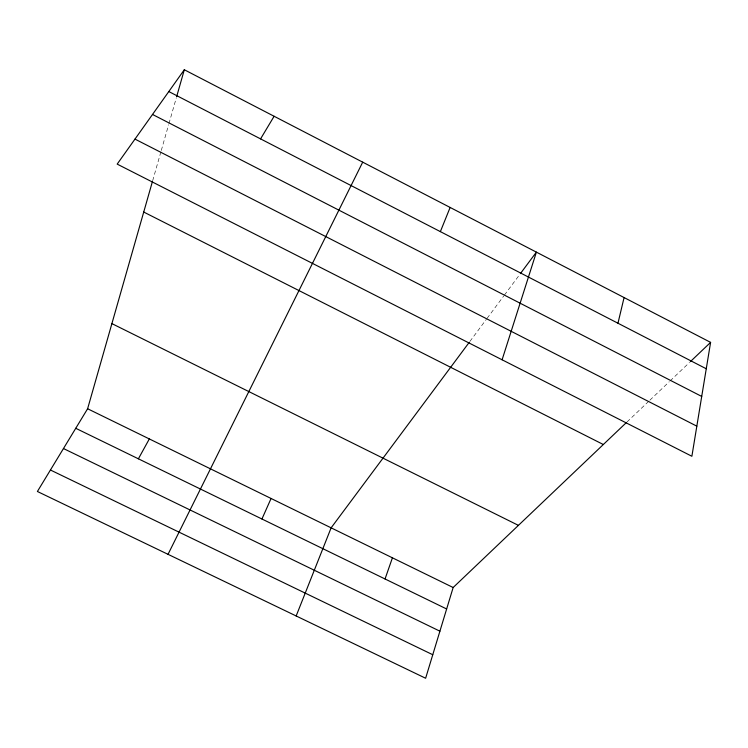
<?xml version="1.0" encoding="UTF-8"?>
<svg xmlns="http://www.w3.org/2000/svg" width="748" height="748" viewBox="0 0 748 748"><rect width="100%" height="100%" fill="white"/><g stroke="black" fill="none" stroke-linecap="round" stroke-linejoin="round"><path stroke-width="0.56" stroke-dasharray="3.74 2.81" d="M152.667 180.707L160.97 151.601M161.288 150.479L168.637 124.701M168.964 123.579L176.322 97.782M469.894 341.443L486.396 319.284M487.079 318.358L503.722 296.002M504.423 295.067L519.71 274.535M627.03 421.956L649.03 401.003M649.872 400.199L669.282 381.723M670.124 380.919L689.516 362.453"/><path stroke-width="1.12" d="M710.6 342.378L691.881 456.271L117.184 164.111L184.317 69.751L710.6 342.378L690.357 361.649M617.97 323.23L624.084 297.554M626.179 422.76L453.157 587.517L425.631 678.249L37.4 491.483L87.61 408.754L152.349 181.82M176.64 96.66L184.317 69.751M502.095 359.788L536.391 252.132L520.402 273.6M385.042 578.971L392.42 557.821M296.161 615.969L331.121 527.845L469.211 342.36M440.366 231.628L450.128 207.448M261.94 519L271.075 498.477M168.038 554.324L362.705 162.157M138.389 458.814L149.329 438.936M260.566 138.894L274.114 116.267M50.434 470.006L432.765 654.734M63.468 448.538L439.908 631.19M75.754 428.295L446.64 608.984M87.61 408.754L453.157 587.517M111.901 323.613L518.42 525.367M143.728 212.049L603.327 444.518M134.977 139.1L696.827 426.164M152.508 114.453L701.718 396.44M168.805 91.555L706.262 368.773"/></g></svg>
